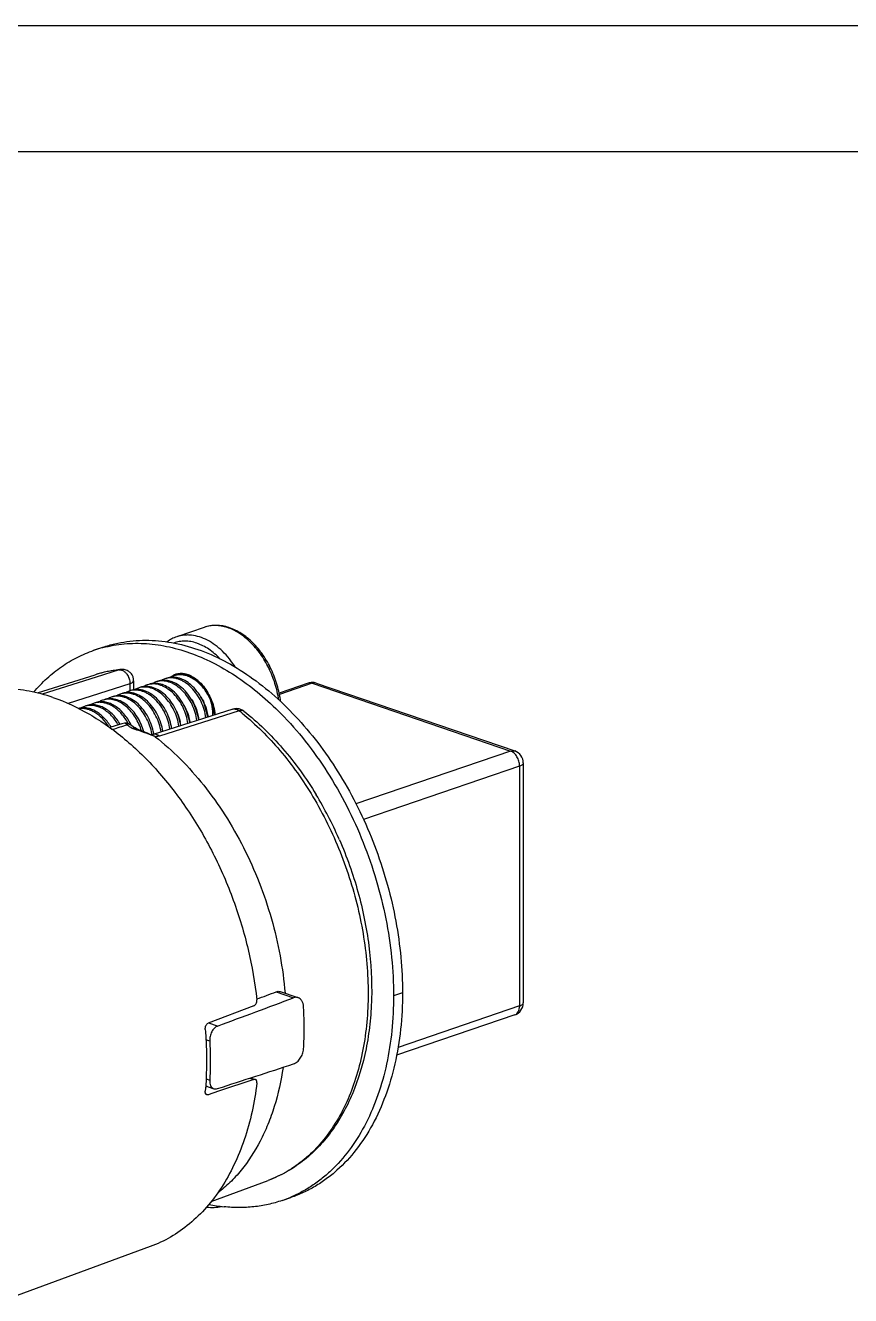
# Model space of a CAD drawing. Header units: millimetres. Extents: x 0 to 420, y 0 to 297.
# Drawn here: x 219.7 to 285, y 196.5 to 297 of the extents above; entities that cross this region are included whole.
import ezdxf

# ---------------------------------------------------------------- set-up
doc = ezdxf.new("R2010")
doc.units = ezdxf.units.MM
doc.header["$LTSCALE"] = 23.1
doc.layers.get('0').update_dxf_attribs({"linetype": 'CONTINUOUS'})
for name, color, linetype in [('AUSFORMSCHRAEGEN', 7, 'CONTINUOUS'), ('BEZUGSACHSEN', 7, 'CONTINUOUS'), ('RUNDUNGEN', 7, 'CONTINUOUS')]:
    doc.layers.add(name, color=color, linetype=linetype)

msp = doc.modelspace()

# ---------------------------------------------------------------- linework, layer by layer
at = {"color": 7, "linetype": 'CONTINUOUS'}
for p, q in [((0, 297), (420, 297)), ((410, 287), (12.5, 287)), ((225.16431, 247.56591), (225.87142, 247.80775)), ((225.85139, 247.7741), (225.87746, 247.78097)), ((230.93277, 245.34861), (230.92964, 245.34789)), ((240.05063, 204.04123), (240.75774, 204.28308))]:
    msp.add_line(p, q, dxfattribs=at)
at = {"color": 9, "linetype": 'CONTINUOUS'}
for p, q in [((242.43626, 244.96475), (239.84426, 244.07824)), ((258.13403, 239.5958), (245.89888, 235.41113)), ((258.84113, 238.41426), (246.49107, 234.19029)), ((249.57803, 220.48299), (248.87093, 220.24114)), ((258.84113, 219.43247), (249.22435, 216.14334))]:
    msp.add_line(p, q, dxfattribs=at)
at = {"color": 7, "linetype": 'CONTINUOUS'}
for centre, radius, start, end in [((228.45492, 237.94499), 10.16808, 104.8357854, 108.8788669), ((231.26368, 243.91124), 1.47504, 108.889734, 120.4186884), ((231.262, 243.91461), 1.47131, 103.0554672, 108.8705089), ((231.98637, 244.12371), 1.50827, 119.5148823, 120.6417977), ((231.97105, 244.15253), 1.47565, 108.8923992, 119.548389), ((232.07452, 244.3766), 1.34723, 116.3169566, 118.6334343), ((232.05468, 244.3392), 1.38724, 114.8100693, 116.2439672), ((232.04942, 244.35077), 1.37453, 108.8838042, 114.8136938), ((232.06872, 244.38843), 1.33405, 110.2267989, 116.3187913), ((231.96854, 244.15908), 1.46864, 103.5174837, 108.8824562), ((232.04631, 244.35926), 1.36549, 106.5923727, 108.8757123), ((232.06607, 244.39512), 1.32686, 108.8796845, 110.2190497), ((231.96941, 244.15543), 1.47239, 103.0932868, 103.5172462), ((232.10892, 244.2096), 1.46626, 108.21362, 108.8712864), ((232.07166, 244.37347), 1.34916, 94.9098182, 108.8070559), ((232.11563, 244.18503), 1.4917, 95.87787, 108.1636966), ((232.04798, 244.35338), 1.3716, 103.2455088, 106.5887631), ((232.05401, 244.32608), 1.39955, 96.9980492, 103.2298566), ((232.07699, 244.32327), 1.39963, 93.7922005, 94.9512738), ((232.0777, 244.3127), 1.41022, 92.9742733, 93.7925811), ((232.07922, 244.25941), 1.46352, 86.3324219, 92.9253333), ((232.07403, 244.18044), 1.54266, 82.6382632, 86.3275232), ((232.06248, 244.09573), 1.62815, 78.6444695, 82.6171767), ((231.8571, 243.52428), 2.2377, 60.9621803, 64.1752208), ((231.79039, 243.40504), 2.37432, 58.1844397, 60.9513574), ((231.6763, 243.22565), 2.58691, 53.6278861, 58.1318948), ((231.60219, 243.12355), 2.71307, 53.1172015, 53.6462169), ((228.43506, 242.94417), 1.47469, 108.8867912, 120.6436468), ((228.43317, 242.94867), 1.46981, 104.4593386, 108.8737787), ((228.43503, 242.94158), 1.47715, 103.0960662, 104.4604514), ((229.14298, 243.18417), 1.47669, 108.8931537, 120.4179147), ((229.14044, 243.19059), 1.46979, 102.9709458, 108.8805946), ((229.8499, 243.42655), 1.47613, 108.8930786, 120.5253171), ((229.84754, 243.43174), 1.47046, 103.0571125, 108.871643), ((229.85045, 243.41959), 1.48295, 101.7710268, 103.0606284), ((230.55713, 243.66795), 1.47658, 108.8921693, 120.5955117), ((230.55481, 243.67375), 1.47034, 103.0625301, 108.8795983), ((230.55591, 243.66902), 1.47521, 102.3525761, 103.0628095), ((224.89775, 241.73906), 1.47022, 104.0612469, 108.8728718), ((224.89965, 241.73164), 1.47788, 103.0961899, 104.0629977), ((225.60736, 241.97511), 1.4765, 108.8923842, 120.4437617), ((225.605, 241.98106), 1.47011, 103.0613874, 108.8800851), ((225.60599, 241.97681), 1.47448, 102.5744213, 103.0616042), ((226.3146, 242.21681), 1.4767, 108.8954334, 120.5383897), ((226.31179, 242.22328), 1.46966, 103.0586856, 108.8734769), ((226.31525, 242.20875), 1.4846, 101.089261, 103.0617708), ((227.02119, 242.45951), 1.4757, 108.8869942, 120.6275428), ((227.01985, 242.46243), 1.4725, 103.0825055, 108.8744058), ((227.72933, 242.69923), 1.47806, 108.8982061, 120.7045933), ((227.72562, 242.70867), 1.46793, 103.0812487, 108.8806145), ((224.89952, 241.735), 1.47463, 108.8871853, 120.557236), ((224.08605, 239.72676), 4.31615, 28.2186265, 30.12999), ((224.17112, 239.74509), 4.38001, 25.3837848, 28.2460166), ((225.72586, 240.23463), 4.09419, 9.2756619, 10.0504056), ((225.87394, 240.28414), 4.08743, 8.9826678, 10.050916), ((236.75524, 213.67419), 10.18101, 288.8824135, 293.0737486), ((236.7434, 215.7131), 12.23055, 258.3343243, 264.0134535)]:
    msp.add_arc(centre, radius, start, end, dxfattribs=at)
at = {"color": 3, "linetype": 'CONTINUOUS'}
for points, knots in [([(225.87196, 247.80792), (226.18031, 247.91337), (226.80922, 248.09511), (227.77806, 248.2767), (228.76954, 248.36709), (230.12819, 248.36539), (231.87159, 248.12624), (233.96012, 247.47959), (236.03342, 246.48405), (238.05862, 245.1573), (240.00433, 243.52163), (241.84003, 241.60374), (243.53675, 239.43466), (245.06749, 237.04936), (246.40775, 234.48628), (247.53603, 231.78677), (248.4341, 228.99441), (249.08758, 226.15412), (249.48572, 223.31208), (249.57803, 221.41794), (249.57803, 220.48299)], [0, 0, 0, 0, 0.023809044, 0.047740495, 0.071912531, 0.096436554, 0.146884166, 0.199783391, 0.255549933, 0.314366847, 0.376206591, 0.440862183, 0.507980199, 0.577092355, 0.647645012, 0.719025976, 0.790592309, 0.861689811, 0.931692379, 1, 1, 1, 1]), ([(249.57803, 220.48299), (249.57803, 219.51559), (249.48256, 217.62065), (249.03614, 214.87824), (248.29651, 212.34006), (247.2755, 210.05301), (245.98998, 208.06013), (244.7004, 206.66128), (243.56529, 205.73829), (242.67402, 205.14834), (241.73854, 204.65673), (241.0874, 204.39584), (240.7572, 204.28291)], [0, 0, 0, 0, 0.147693944, 0.289027763, 0.42328105, 0.55020051, 0.670074705, 0.783820672, 0.838923307, 0.893130106, 0.946721579, 1, 1, 1, 1])]:
    msp.add_open_spline(points, degree=3, knots=knots, dxfattribs=at)
at = {"color": 7, "linetype": 'CONTINUOUS'}
for points, knots in [([(220.39778, 244.25689), (220.72688, 244.64135), (221.42159, 245.36191), (222.58001, 246.28928), (223.82771, 247.03713), (224.71388, 247.41185), (225.16485, 247.56607)], [0, 0, 0, 0, 0.258689514, 0.510093759, 0.756372041, 1, 1, 1, 1]), ([(225.87746, 247.78097), (226.43285, 247.92651), (227.58291, 248.1257), (229.35746, 248.13854), (231.17017, 247.86909), (232.9973, 247.32226), (234.81649, 246.5063), (236.60567, 245.43228), (238.34311, 244.11427), (239.43194, 243.10347), (239.96293, 242.56401)], [0, 0, 0, 0, 0.109588158, 0.221564162, 0.337354233, 0.4580703, 0.584464914, 0.716929374, 0.855520095, 1, 1, 1, 1]), ([(232.12314, 244.59968), (231.97849, 244.72434), (231.74784, 244.88943), (231.41677, 245.05034), (231.1706, 245.13515), (230.92476, 245.18501), (230.68212, 245.1992), (230.44574, 245.17722), (230.29379, 245.13845), (230.22045, 245.11336)], [0, 0, 0, 0, 0.277913915, 0.408957318, 0.534754622, 0.65579711, 0.772905897, 0.887191093, 1, 1, 1, 1]), ([(232.84147, 244.83181), (232.69627, 244.95815), (232.46455, 245.12557), (232.13158, 245.28904), (231.8839, 245.37535), (231.63648, 245.42633), (231.39224, 245.44114), (231.15429, 245.41942), (231.00136, 245.38044), (230.92756, 245.3552)], [0, 0, 0, 0, 0.278106316, 0.409208616, 0.535026258, 0.656050595, 0.773099187, 0.887296465, 1, 1, 1, 1]), ([(234.02639, 242.22953), (233.99702, 242.44943), (233.90058, 242.88974), (233.65747, 243.52032), (233.32375, 244.10263), (232.91503, 244.60605), (232.51955, 244.94472), (232.18359, 245.14896), (231.9311, 245.26479), (231.6765, 245.34435), (231.42294, 245.38641), (231.17372, 245.39016), (231.01141, 245.36668), (230.93277, 245.34861)], [0, 0, 0, 0, 0.136990359, 0.276971225, 0.415818804, 0.54969299, 0.675570949, 0.735022015, 0.79201892, 0.846673164, 0.89925175, 0.950175441, 1, 1, 1, 1]), ([(231.18272, 245.41913), (231.20296, 245.43522), (231.2846, 245.49675), (231.37276, 245.54968), (231.44125, 245.58344)], [0, 0, 0, 0, 0.252991607, 1, 1, 1, 1]), ([(231.42893, 245.55907), (231.41277, 245.55025), (231.34836, 245.51336), (231.28696, 245.47124), (231.24285, 245.43707)], [0, 0, 0, 0, 0.248127184, 1, 1, 1, 1]), ([(234.29505, 243.86422), (234.22055, 244.01023), (234.05702, 244.29076), (233.769, 244.67331), (233.44717, 245.00397), (233.09975, 245.2733), (232.73536, 245.47343), (232.36304, 245.59804), (231.99265, 245.64245), (231.75079, 245.61627), (231.63586, 245.58954)], [0, 0, 0, 0, 0.144786828, 0.286059191, 0.421945472, 0.551135284, 0.672919565, 0.787435086, 0.895773787, 1, 1, 1, 1]), ([(231.88349, 245.71521), (231.95927, 245.72453), (232.11494, 245.73101), (232.43591, 245.6951), (232.84656, 245.55521), (233.3127, 245.25902), (233.74397, 244.84679), (234.12177, 244.33755), (234.42966, 243.75437), (234.65387, 243.12392), (234.74199, 242.68461), (234.76881, 242.46436)], [0, 0, 0, 0, 0.04825223, 0.097986683, 0.203480936, 0.318966575, 0.4444994, 0.578448686, 0.718031313, 0.859767325, 1, 1, 1, 1]), ([(231.96287, 245.66889), (232.06856, 245.67838), (232.28852, 245.6723), (232.61799, 245.59192), (232.94581, 245.44322), (233.26416, 245.23052), (233.56587, 244.95913), (233.94272, 244.52089), (234.16973, 244.1363), (234.29505, 243.86422)], [0, 0, 0, 0, 0.101924133, 0.20931389, 0.323733967, 0.445893165, 0.575670364, 0.712272553, 1, 1, 1, 1]), ([(232.83189, 245.5385), (232.79504, 245.55631), (232.65057, 245.62116), (232.49818, 245.66891), (232.38305, 245.69201)], [0, 0, 0, 0, 0.258451312, 1, 1, 1, 1]), ([(234.71193, 242.44676), (234.68598, 242.7279), (234.57541, 243.28873), (234.31008, 243.94899), (234.02708, 244.43412), (233.71454, 244.86267), (233.43403, 245.14094), (233.23052, 245.29364)], [0, 0, 0, 0, 0.257267647, 0.517091019, 0.644439978, 0.768164741, 1, 1, 1, 1]), ([(230.62087, 241.14802), (230.58612, 241.37365), (230.47764, 241.82374), (230.2131, 242.46372), (229.85602, 243.04749), (229.42389, 243.54291), (229.00941, 243.86633), (228.66069, 244.05213), (228.40047, 244.15151), (228.1398, 244.21208), (227.88209, 244.23275), (227.63094, 244.21288), (227.46967, 244.17255), (227.39202, 244.14599)], [0, 0, 0, 0, 0.138915512, 0.280299259, 0.419796769, 0.553457818, 0.678338451, 0.737104567, 0.793372569, 0.847346855, 0.899401193, 0.950065673, 1, 1, 1, 1]), ([(230.47893, 241.10298), (230.44535, 241.31987), (230.34213, 241.75272), (230.0926, 242.37052), (229.75644, 242.93838), (229.34863, 243.42747), (228.88757, 243.81297), (228.46636, 244.03546), (228.12526, 244.13865), (227.87565, 244.17802), (227.63043, 244.18022), (227.47077, 244.15649), (227.39338, 244.13851)], [0, 0, 0, 0, 0.13779828, 0.278091342, 0.416874938, 0.550464361, 0.676001759, 0.792001879, 0.846593923, 0.899158016, 0.950111333, 1, 1, 1, 1]), ([(231.33041, 241.37383), (231.2965, 241.60011), (231.18933, 242.05178), (230.92596, 242.69442), (230.56923, 243.28113), (230.13673, 243.77945), (229.72141, 244.10503), (229.37174, 244.29221), (229.11076, 244.39241), (228.84929, 244.45361), (228.59075, 244.47461), (228.33879, 244.45491), (228.17701, 244.41446), (228.09913, 244.38783)], [0, 0, 0, 0, 0.138771225, 0.280109491, 0.419633573, 0.55335992, 0.678308944, 0.737101012, 0.79338656, 0.847369883, 0.899422085, 0.950078196, 1, 1, 1, 1]), ([(231.18849, 241.32882), (231.1557, 241.54635), (231.05372, 241.98078), (230.80532, 242.6012), (230.46943, 243.17198), (230.06143, 243.66379), (229.66866, 243.99347), (229.33595, 244.19156), (229.0862, 244.30354), (228.8346, 244.38), (228.58418, 244.4198), (228.33815, 244.42215), (228.17797, 244.39837), (228.10033, 244.38031)], [0, 0, 0, 0, 0.137630772, 0.277850611, 0.416630332, 0.550254706, 0.675834212, 0.735155034, 0.792051143, 0.846641227, 0.899195994, 0.950132939, 1, 1, 1, 1]), ([(232.04001, 241.59879), (232.00698, 241.82574), (231.90121, 242.27905), (231.63912, 242.92449), (231.28277, 243.51431), (230.84986, 244.01566), (230.43365, 244.34353), (230.08299, 244.53218), (229.82122, 244.63327), (229.55889, 244.69508), (229.29949, 244.71651), (229.04669, 244.69692), (228.88437, 244.6564), (228.80624, 244.62967)], [0, 0, 0, 0, 0.138617323, 0.279906917, 0.419458797, 0.553253204, 0.678275007, 0.737095335, 0.79340106, 0.847392287, 0.899444239, 0.950091677, 1, 1, 1, 1]), ([(231.89811, 241.55369), (231.8662, 241.77171), (231.76569, 242.20741), (231.51882, 242.83013), (231.18381, 243.40359), (230.77576, 243.89836), (230.31329, 244.28908), (229.89004, 244.51527), (229.54697, 244.62065), (229.29586, 244.66128), (229.04912, 244.66426), (228.88842, 244.64082), (228.81053, 244.62288)], [0, 0, 0, 0, 0.137479365, 0.277650607, 0.416464222, 0.550175655, 0.675862668, 0.791981101, 0.846606918, 0.899185708, 0.950133168, 1, 1, 1, 1]), ([(231.41083, 244.36231), (231.26643, 244.48619), (230.96638, 244.70021), (230.54849, 244.87634), (230.21553, 244.94342), (229.97362, 244.95728), (229.73796, 244.93523), (229.58648, 244.89653), (229.51334, 244.87152)], [0, 0, 0, 0, 0.277953396, 0.534408706, 0.65551867, 0.772709053, 0.887088629, 1, 1, 1, 1]), ([(232.60762, 241.77895), (232.57679, 241.99583), (232.47872, 242.42958), (232.23616, 243.05039), (231.90579, 243.62353), (231.50266, 244.1197), (231.11334, 244.45461), (230.78268, 244.65795), (230.53401, 244.77423), (230.2831, 244.85538), (230.03294, 244.90015), (229.78673, 244.90777), (229.62595, 244.88762), (229.54793, 244.87136)], [0, 0, 0, 0, 0.137052798, 0.276901294, 0.415542452, 0.549255716, 0.675106875, 0.734603051, 0.791680545, 0.846439097, 0.899126122, 0.950137423, 1, 1, 1, 1]), ([(233.31696, 242.00474), (233.28683, 242.22312), (233.18953, 242.6601), (232.94664, 243.28572), (232.61464, 243.86333), (232.20852, 244.36314), (231.74692, 244.75945), (231.32353, 244.9906), (230.97973, 245.09991), (230.72788, 245.14334), (230.48019, 245.149), (230.31865, 245.12722), (230.24033, 245.11007)], [0, 0, 0, 0, 0.137053666, 0.276997664, 0.415768678, 0.549586209, 0.675472594, 0.791811088, 0.846527784, 0.89917091, 0.950147012, 1, 1, 1, 1]), ([(232.74944, 241.82451), (232.71508, 242.06746), (232.60086, 242.55251), (232.31207, 243.23877), (231.91815, 243.85698), (231.5882, 244.21014), (231.41083, 244.36231)], [0, 0, 0, 0, 0.251677955, 0.50815115, 0.760293868, 1, 1, 1, 1]), ([(233.45899, 242.04873), (233.42562, 242.2925), (233.31292, 242.77956), (233.02531, 243.46917), (232.63148, 244.09098), (232.30095, 244.44644), (232.12314, 244.59968)], [0, 0, 0, 0, 0.251436472, 0.507878598, 0.760129422, 1, 1, 1, 1]), ([(234.16822, 242.27479), (234.13586, 242.5185), (234.02503, 243.00581), (233.73993, 243.69647), (233.34818, 244.32025), (233.01882, 244.67751), (232.84147, 244.83181)], [0, 0, 0, 0, 0.251146046, 0.507499639, 0.759859223, 1, 1, 1, 1]), ([(227.25066, 241.70448), (227.16964, 241.84367), (226.99444, 242.10905), (226.69178, 242.46553), (226.35952, 242.76638), (226.00593, 243.00303), (225.63968, 243.16853), (225.2698, 243.25735), (224.90623, 243.26573), (224.67341, 243.21616), (224.5636, 243.17861)], [0, 0, 0, 0, 0.14618513, 0.287857942, 0.423394198, 0.551724505, 0.672510616, 0.78630787, 0.894656323, 1, 1, 1, 1]), ([(227.10553, 241.66248), (226.95437, 241.92113), (226.69025, 242.28142), (226.26841, 242.67622), (225.93725, 242.91099), (225.59336, 243.08326), (225.24424, 243.18821), (224.89815, 243.22232), (224.67246, 243.19613), (224.56478, 243.17108)], [0, 0, 0, 0, 0.285440708, 0.420687761, 0.549291348, 0.67082326, 0.785577728, 0.894665801, 1, 1, 1, 1]), ([(228.02958, 241.81796), (227.87296, 242.10943), (227.59185, 242.51575), (227.13188, 242.95662), (226.76812, 243.21416), (226.38928, 243.39614), (226.0052, 243.4962), (225.62695, 243.50982), (225.38466, 243.45943), (225.27071, 243.42045)], [0, 0, 0, 0, 0.287726605, 0.423803735, 0.552606803, 0.673629783, 0.787334295, 0.895269308, 1, 1, 1, 1]), ([(227.81904, 241.89331), (227.66877, 242.15221), (227.40601, 242.51311), (226.98596, 242.90944), (226.65589, 243.14579), (226.31289, 243.32003), (225.96441, 243.42734), (225.61864, 243.46416), (225.39282, 243.43997), (225.28498, 243.41592)], [0, 0, 0, 0, 0.28527329, 0.420522246, 0.549171128, 0.670772957, 0.785595119, 0.89471271, 1, 1, 1, 1]), ([(229.11059, 241.11832), (229.05544, 241.3231), (228.91515, 241.72501), (228.62409, 242.28649), (228.26237, 242.78649), (227.84464, 243.20189), (227.38795, 243.51333), (226.98162, 243.67613), (226.6588, 243.73648), (226.42425, 243.74743), (226.19578, 243.72448), (226.04883, 243.68659), (225.97781, 243.6623)], [0, 0, 0, 0, 0.142459191, 0.284786466, 0.423420619, 0.555346352, 0.678534508, 0.792411353, 0.84630506, 0.898535679, 0.949577411, 1, 1, 1, 1]), ([(228.93671, 241.18423), (228.8807, 241.37172), (228.74379, 241.73905), (228.47044, 242.25348), (228.13739, 242.71484), (227.7562, 243.10496), (227.34026, 243.40838), (226.96945, 243.58152), (226.67158, 243.6622), (226.45336, 243.69356), (226.23866, 243.69644), (226.09821, 243.67906), (226.0297, 243.66563)], [0, 0, 0, 0, 0.141507743, 0.282527815, 0.420080177, 0.551617037, 0.675336692, 0.790518383, 0.8451536, 0.898041504, 0.949517306, 1, 1, 1, 1]), ([(229.89864, 240.99749), (229.85933, 241.21934), (229.74359, 241.66029), (229.47266, 242.28494), (229.1138, 242.8519), (228.68402, 243.33095), (228.27452, 243.64223), (227.93116, 243.82015), (227.67528, 243.91491), (227.4192, 243.97209), (227.16617, 243.99064), (226.9196, 243.97013), (226.76123, 243.93023), (226.68492, 243.90413)], [0, 0, 0, 0, 0.139711617, 0.281336224, 0.420674788, 0.553970363, 0.678472453, 0.737092755, 0.793265606, 0.847200396, 0.899266469, 0.949986432, 1, 1, 1, 1]), ([(229.75722, 240.94912), (229.71943, 241.16235), (229.60952, 241.5865), (229.3541, 242.18979), (229.0163, 242.7418), (228.61067, 243.21543), (228.15494, 243.58739), (227.74039, 243.80106), (227.40531, 243.89948), (227.16017, 243.93667), (226.91939, 243.93787), (226.76259, 243.9144), (226.68654, 243.89672)], [0, 0, 0, 0, 0.138553443, 0.2790878, 0.417739455, 0.550997574, 0.676179653, 0.791943812, 0.846485191, 0.899049627, 0.95004357, 1, 1, 1, 1]), ([(232.28131, 243.25109), (232.40564, 243.03652), (232.60779, 242.58659), (232.71696, 242.10534), (232.74424, 241.86532)], [0, 0, 0, 0, 0.506559031, 1, 1, 1, 1]), ([(232.89253, 243.6645), (233.05255, 243.42144), (233.24736, 243.0257), (233.4066, 242.472), (233.45161, 242.19026), (233.46448, 242.0509)], [0, 0, 0, 0, 0.505790729, 0.756770418, 1, 1, 1, 1]), ([(233.51302, 244.0458), (233.60753, 243.91678), (233.77916, 243.64315), (233.97875, 243.20296), (234.11725, 242.74511), (234.16704, 242.4327), (234.18003, 242.27831)], [0, 0, 0, 0, 0.251104191, 0.505228982, 0.7567288, 1, 1, 1, 1]), ([(234.29505, 243.86422), (234.38319, 243.62622), (234.51665, 243.14252), (234.5608, 242.64179), (234.55598, 242.39663)], [0, 0, 0, 0, 0.508606512, 1, 1, 1, 1]), ([(226.5301, 241.48557), (226.37621, 241.74617), (226.10737, 242.10855), (225.67801, 242.50307), (225.34155, 242.73562), (224.99272, 242.9037), (224.63931, 243.00243), (224.28991, 243.02831), (224.06326, 242.99534), (223.95545, 242.96676)], [0, 0, 0, 0, 0.286035237, 0.421339244, 0.549838167, 0.671149708, 0.785657147, 0.894587054, 1, 1, 1, 1]), ([(226.34299, 241.51278), (226.19815, 241.74677), (225.87439, 242.17194), (225.37024, 242.59184), (224.93848, 242.81797), (224.61709, 242.92675), (224.29688, 242.97587), (224.08547, 242.9675), (223.98353, 242.95286)], [0, 0, 0, 0, 0.28344669, 0.546063224, 0.668074679, 0.783760178, 0.893923581, 1, 1, 1, 1]), ([(231.71688, 242.71605), (231.74812, 242.64886), (231.86364, 242.37937), (231.94721, 242.09608), (231.98934, 241.88112)], [0, 0, 0, 0, 0.252766443, 1, 1, 1, 1]), ([(239.96293, 242.56401), (240.64259, 241.87351), (241.94689, 240.38625), (243.68624, 237.92967), (245.21789, 235.24622), (246.51307, 232.38628), (247.54778, 229.40317), (248.30271, 226.35245), (248.76368, 223.29147), (248.87093, 221.24879), (248.87093, 220.24114)], [0, 0, 0, 0, 0.118158228, 0.240683712, 0.366505199, 0.494392959, 0.623023785, 0.751039247, 0.877113465, 1, 1, 1, 1]), ([(248.87093, 220.24114), (248.87093, 219.31589), (248.78347, 217.5016), (248.37526, 214.86977), (247.69847, 212.42091), (246.76325, 210.19636), (245.58382, 208.2342), (244.39791, 206.83036), (243.35002, 205.88188), (242.52592, 205.26337), (241.65912, 204.73296), (241.05318, 204.43878), (240.74534, 204.30764)], [0, 0, 0, 0, 0.146807663, 0.287622229, 0.421755244, 0.548933495, 0.669332178, 0.783666554, 0.838992945, 0.893326968, 0.946908732, 1, 1, 1, 1]), ([(240.05009, 204.04107), (239.69012, 203.91796), (238.95307, 203.71144), (237.81394, 203.52611), (236.6461, 203.46554), (235.86149, 203.50809), (235.46782, 203.54925)], [0, 0, 0, 0, 0.245818065, 0.493352734, 0.74424455, 1, 1, 1, 1])]:
    msp.add_open_spline(points, degree=3, knots=knots, dxfattribs=at)
at = {"layer": 'AUSFORMSCHRAEGEN', "color": 7, "linetype": 'CONTINUOUS'}
for p, q in [((220.71528, 244.19114), (225.27939, 245.63401)), ((234.44622, 203.97699), (238.95851, 205.63896)), ((229.62229, 200.39678), (219.10173, 196.52182))]:
    msp.add_line(p, q, dxfattribs=at)
msp.add_open_spline([(221.93016, 243.83639), (221.31947, 244.04526), (220.09315, 244.37513), (218.23284, 244.5864), (216.41831, 244.49826), (215.25072, 244.23843), (214.68893, 244.06085)], degree=3, knots=[0, 0, 0, 0, 0.262998952, 0.515423623, 0.759913909, 1, 1, 1, 1], dxfattribs=at)
at = {"layer": 'BEZUGSACHSEN', "color": 7, "linetype": 'CONTINUOUS'}
msp.add_line((233.89974, 249.38385), (231.72045, 248.63848), dxfattribs=at)
for points, knots in [([(239.93725, 243.51459), (239.88307, 243.95345), (239.7005, 244.82712), (239.22953, 246.07122), (238.58123, 247.20468), (237.90728, 248.02259), (237.30649, 248.56467), (236.84037, 248.90337), (236.35696, 249.17552), (235.86162, 249.37655), (235.36034, 249.50226), (234.85993, 249.54894), (234.36861, 249.51422), (234.05221, 249.43599), (233.89974, 249.38385)], [0, 0, 0, 0, 0.140093304, 0.281350478, 0.419821198, 0.552028583, 0.615067478, 0.67579429, 0.73419608, 0.790395742, 0.844652816, 0.897350055, 0.948949254, 1, 1, 1, 1]), ([(231.72045, 248.63848), (231.58445, 248.59197), (231.31819, 248.47712), (231.07271, 248.32293), (230.95594, 248.23707)], [0, 0, 0, 0, 0.497903456, 1, 1, 1, 1]), ([(234.08173, 203.52956), (234.2789, 203.49983), (234.6755, 203.47666), (235.06914, 203.53354), (235.25828, 203.58156)], [0, 0, 0, 0, 0.505406687, 1, 1, 1, 1])]:
    msp.add_open_spline(points, degree=3, knots=knots, dxfattribs=at)
at = {"layer": 'BEZUGSACHSEN', "color": 9, "linetype": 'CONTINUOUS'}
for points, knots in [([(239.78967, 243.64807), (239.72412, 244.08357), (239.5226, 244.94752), (239.03305, 246.17271), (238.47932, 247.10918), (237.96201, 247.77471), (237.42377, 248.35266), (236.82985, 248.83399), (236.19481, 249.18685), (235.72279, 249.37616), (235.25063, 249.49323), (234.7844, 249.53609), (234.33066, 249.50368), (234.03961, 249.43168), (233.89975, 249.38384)], [0, 0, 0, 0, 0.143739475, 0.288181957, 0.429126959, 0.497148669, 0.562962692, 0.686688128, 0.744492643, 0.799579817, 0.852185336, 0.902717925, 0.951752525, 1, 1, 1, 1]), ([(235.13804, 246.88853), (234.87194, 247.17173), (234.43991, 247.55205), (233.87501, 247.88957), (233.55528, 248.03904), (233.24238, 248.15937), (232.8498, 248.26272), (232.37892, 248.30713), (231.92168, 248.26921), (231.63031, 248.18878), (231.49112, 248.13585)], [0, 0, 0, 0, 0.285553098, 0.418457162, 0.482392462, 0.544688966, 0.664635437, 0.779420399, 0.890571724, 1, 1, 1, 1]), ([(236.37274, 246.21412), (236.22204, 246.44974), (235.90189, 246.8962), (235.36056, 247.49163), (234.77807, 247.98823), (234.16713, 248.37438), (233.54117, 248.64078), (233.01112, 248.75827), (232.59729, 248.78379), (232.29633, 248.76983), (232.00288, 248.72313), (231.81309, 248.67016), (231.72045, 248.63847)], [0, 0, 0, 0, 0.148890939, 0.291751193, 0.427391884, 0.555148414, 0.675024699, 0.787824949, 0.842137041, 0.895377589, 0.94787825, 1, 1, 1, 1])]:
    msp.add_open_spline(points, degree=3, knots=knots, dxfattribs=at)
at = {"layer": 'RUNDUNGEN', "color": 9, "linetype": 'CONTINUOUS'}
for p, q in [((225.34047, 245.44173), (221.0737, 244.08648)), ((227.17627, 246.02482), (225.34047, 245.44173)), ((228.01128, 244.91989), (223.12443, 243.36797)), ((228.01128, 244.91989), (228.01128, 244.35779)), ((242.43626, 244.96475), (258.13403, 239.5958)), ((236.64914, 242.78491), (230.35322, 240.7872)), ((236.16162, 242.90803), (236.24946, 242.92511)), ((237.03065, 242.75245), (237.02915, 242.75362)), ((258.84113, 238.41426), (258.84113, 219.43247)), ((239.58484, 220.55749), (240.96885, 220.08413)), ((234.95356, 217.84069), (234.25478, 218.07968)), ((234.32962, 216.63929), (234.03297, 216.74075)), ((234.15251, 213.059), (233.9991, 213.01158)), ((234.04118, 213.67026), (234.32962, 213.57161)), ((237.50186, 213.72473), (237.82689, 213.61357)), ((234.01027, 212.48251), (234.21355, 212.41298))]:
    msp.add_line(p, q, dxfattribs=at)
at = {"layer": 'RUNDUNGEN', "color": 7, "linetype": 'CONTINUOUS'}
for p, q in [((227.28613, 246.04764), (227.28658, 246.04769)), ((228.30417, 245.15882), (228.30417, 244.43829)), ((242.11264, 244.97125), (239.82211, 244.18784)), ((242.75987, 244.97125), (258.45764, 239.6023)), ((236.16057, 242.90781), (229.86422, 240.90826)), ((236.41943, 242.95284), (236.30238, 242.94104)), ((228.57794, 241.33101), (228.57708, 241.33152)), ((228.579, 241.33036), (228.57713, 241.33146)), ((228.58254, 241.32835), (228.579, 241.33036)), ((228.80198, 241.23405), (228.76942, 241.24668)), ((228.85392, 241.21422), (228.80198, 241.23405)), ((229.19305, 241.08663), (228.85392, 241.21422)), ((229.31733, 241.03913), (229.19305, 241.08663)), ((229.41887, 240.99974), (229.31733, 241.03913)), ((229.52154, 240.9593), (229.41887, 240.99974)), ((229.6244, 240.9181), (229.52154, 240.9593)), ((229.72636, 240.87658), (229.6244, 240.9181)), ((229.83849, 240.83017), (229.72636, 240.87658)), ((259.13403, 238.65611), (259.13403, 219.67432)), ((239.91214, 220.57131), (241.31196, 220.09254)), ((237.82689, 219.43566), (234.21355, 218.06403)), ((258.45764, 218.72813), (249.10631, 215.52979)), ((234.08694, 213.08143), (234.00227, 213.05525)), ((234.00618, 213.10905), (234.6544, 212.88734)), ((237.82689, 213.61357), (235.0239, 212.68223)), ((237.56705, 213.74599), (237.84022, 213.65256)), ((235.0239, 212.68223), (234.21355, 212.41298))]:
    msp.add_line(p, q, dxfattribs=at)
for points in [[(228.30415, 245.15936), (228.3041, 245.17167), (228.30239, 245.22641), (228.29788, 245.28374), (228.29005, 245.3423), (228.27826, 245.4018), (228.26186, 245.46157), (228.24042, 245.52127), (228.21381, 245.58034), (228.18153, 245.63859), (228.14336, 245.69502), (228.0991, 245.74884), (228.04879, 245.79978), (227.99323, 245.84712), (227.93259, 245.89071), (227.86753, 245.92994), (227.79789, 245.9646), (227.72381, 245.99424), (227.64544, 246.01848), (227.56285, 246.03678), (227.47681, 246.04838), (227.38772, 246.0526), (227.29653, 246.04859), (227.28594, 246.04756)], [(236.30238, 242.94104), (236.18806, 242.91589), (236.16162, 242.90803)], [(236.7798, 242.89643), (236.66163, 242.93197), (236.53964, 242.95048), (236.41943, 242.95284)], [(237.02939, 242.75327), (236.9027, 242.83853), (236.7798, 242.89643)], [(227.60138, 241.79973), (227.37712, 241.74049), (226.84063, 241.58545), (226.43081, 241.45269)], [(227.91135, 241.75423), (227.90252, 241.7594), (227.83298, 241.79074), (227.75587, 241.80889), (227.67384, 241.81148), (227.60137, 241.79973)], [(228.76942, 241.24668), (228.73871, 241.25881), (228.72399, 241.26473), (228.70964, 241.27057), (228.69567, 241.27633), (228.68205, 241.28203), (228.6689, 241.28763), (228.65627, 241.2931), (228.64428, 241.29839), (228.633, 241.30348), (228.62257, 241.30828), (228.61311, 241.31275), (228.60475, 241.3168), (228.59757, 241.32038), (228.59152, 241.3235), (228.58664, 241.32609), (228.58254, 241.32835)], [(229.86397, 240.90818), (229.85741, 240.90632), (229.8351, 240.90166), (229.79841, 240.89683), (229.74801, 240.89366), (229.68565, 240.89375), (229.68416, 240.89384)]]:
    msp.add_lwpolyline(points, dxfattribs=at)
for centre, radius, start, end in [((228.28279, 236.12892), 9.96831, 97.708766, 107.5353485), ((228.32203, 235.88804), 10.21227, 96.449772, 97.7456524), ((228.32804, 235.8357), 10.26496, 95.8231167, 96.4503071), ((242.43598, 244.02645), 0.9986, 80.6190372, 108.8819525), ((242.43646, 244.02392), 1.00101, 71.1505627, 80.6697091), ((218.87305, 226.77273), 17.49675, 57.6011324, 58.8975241), ((218.66225, 226.43854), 17.89187, 56.9157745, 57.6045503), ((218.53589, 226.24445), 18.12347, 56.3541213, 56.9160324), ((258.13402, 238.65611), 1.00001, 0.0001199, 71.116859), ((217.19977, 220.68416), 29.8615, 23.69786, 31.1850097), ((216.26596, 220.23959), 30.89526, 23.5554343, 23.7567831), ((227.26063, 251.17485), 33.00468, 289.084208, 291.925943), ((258.13402, 219.67432), 1.00001, 288.883141, 359.9998801)]:
    msp.add_arc(centre, radius, start, end, dxfattribs=at)
at = {"layer": 'RUNDUNGEN', "color": 9, "linetype": 'CONTINUOUS'}
for centre, radius, start, end in [((228.12498, 236.62134), 9.45121, 95.7610572, 107.5225237), ((227.34334, 245.49647), 0.55413, 95.9258631, 107.5482771), ((227.71191, 245.8043), 0.9337, 288.7005559, 289.4949524), ((224.35637, 227.14685), 19.89123, 50.942464, 51.8298109), ((232.31016, 225.13579), 17.11866, 105.3088478, 109.3163498), ((218.43066, 226.65359), 17.67509, 56.4744735, 58.0250929), ((220.30256, 216.70641), 25.9123, 71.5615105, 72.2721492), ((228.31724, 240.90126), 0.50228, 67.8854326, 80.0897898), ((220.23805, 216.51291), 26.11627, 70.8558786, 71.5615244), ((228.30488, 240.87125), 0.53473, 59.3998307, 67.8688179), ((228.30451, 240.89811), 0.51223, 56.2587556, 63.1483128), ((220.11838, 216.17175), 26.4778, 69.0703736, 70.8533545), ((220.01065, 215.88641), 26.7828, 68.7693233, 69.0731557), ((219.9582, 215.75184), 26.92723, 68.0837846, 68.7689892)]:
    msp.add_arc(centre, radius, start, end, dxfattribs=at)
at = {"layer": 'RUNDUNGEN', "color": 7, "linetype": 'CONTINUOUS'}
for centre, major_axis, ratio, start_param, end_param in [((-555.08317, -59.07407), (1334.20432, 487.10713), 0.009431745, -0.940531321, -0.934924941), ((-555.08317, -28.13092), (1334.20666, 425.2137), 0.009066799, 5.343207831, 5.348814211)]:
    msp.add_ellipse(centre, major_axis=major_axis, ratio=ratio, start_param=start_param, end_param=end_param, dxfattribs=at)
at = {"layer": 'RUNDUNGEN', "color": 9, "linetype": 'CONTINUOUS'}
for points, knots in [([(227.17627, 246.02482), (227.20571, 246.02678), (227.25139, 246.02679), (227.31216, 246.01897), (227.34288, 246.01102), (227.35791, 246.00645)], [0, 0, 0, 0, 0.482448043, 0.743277419, 1, 1, 1, 1]), ([(227.35791, 246.00645), (227.36299, 246.00491), (227.38383, 245.99824), (227.40433, 245.99055), (227.41973, 245.9845)], [0, 0, 0, 0, 0.243085161, 1, 1, 1, 1]), ([(227.41973, 245.9845), (227.48702, 245.9537), (227.62321, 245.86945), (227.72103, 245.7448), (227.7739, 245.68096)], [0, 0, 0, 0, 0.471675301, 1, 1, 1, 1]), ([(227.77391, 245.68097), (227.81247, 245.62673), (227.88099, 245.50955), (227.98071, 245.25887), (228.01313, 245.05421), (228.01128, 244.91989)], [0, 0, 0, 0, 0.247145533, 0.501175648, 1, 1, 1, 1]), ([(228.30417, 245.15917), (228.30418, 245.11158), (228.24228, 245.03718), (228.1385, 244.96954), (228.06435, 244.93872), (228.02351, 244.92413)], [0, 0, 0, 0, 0.375672826, 0.657617533, 1, 1, 1, 1]), ([(242.43626, 244.96475), (242.38293, 244.98299), (242.27376, 245.00462), (242.16296, 244.98844), (242.11282, 244.97131)], [0, 0, 0, 0, 0.515427928, 1, 1, 1, 1]), ([(242.75987, 244.97125), (242.70971, 244.98841), (242.59885, 245.00462), (242.48961, 244.983), (242.43626, 244.96475)], [0, 0, 0, 0, 0.484567584, 1, 1, 1, 1]), ([(236.24946, 242.92511), (236.25979, 242.92577), (236.30415, 242.9272), (236.34885, 242.92354), (236.38216, 242.91648)], [0, 0, 0, 0, 0.233079396, 1, 1, 1, 1]), ([(236.38216, 242.91648), (236.39334, 242.91411), (236.4397, 242.90198), (236.48387, 242.88309), (236.51745, 242.86901)], [0, 0, 0, 0, 0.238895765, 1, 1, 1, 1]), ([(236.51745, 242.86901), (236.541, 242.85915), (236.5862, 242.83218), (236.62681, 242.79942), (236.64914, 242.7849)], [0, 0, 0, 0, 0.489426348, 1, 1, 1, 1]), ([(237.02914, 242.75362), (237.00584, 242.7717), (236.95238, 242.80145), (236.85907, 242.81974), (236.75593, 242.81372), (236.68549, 242.79677), (236.64914, 242.7849)], [0, 0, 0, 0, 0.22328857, 0.454374027, 0.710480628, 1, 1, 1, 1]), ([(236.88984, 242.59266), (237.97866, 241.70919), (240.04117, 239.64869), (241.71883, 237.27128), (242.48564, 235.98912)], [0, 0, 0, 0, 0.484149042, 1, 1, 1, 1]), ([(227.79046, 241.64702), (227.77838, 241.67284), (227.75335, 241.7183), (227.70753, 241.77233), (227.65565, 241.80365), (227.61793, 241.80396), (227.60141, 241.79972)], [0, 0, 0, 0, 0.326624461, 0.591250879, 0.804633578, 1, 1, 1, 1]), ([(227.79046, 241.64702), (227.80168, 241.66584), (227.82262, 241.69802), (227.85153, 241.73237), (227.87325, 241.7497), (227.88701, 241.75679), (227.90017, 241.75885), (227.90806, 241.75622), (227.91135, 241.75423)], [0, 0, 0, 0, 0.380678729, 0.666732382, 0.774623575, 0.861565823, 0.933154318, 1, 1, 1, 1]), ([(228.53587, 241.3551), (228.48432, 241.38114), (228.36922, 241.41541), (228.24991, 241.40359), (228.19277, 241.38824)], [0, 0, 0, 0, 0.493934529, 1, 1, 1, 1]), ([(228.40368, 241.39604), (228.38655, 241.39901), (228.31648, 241.40738), (228.24481, 241.40072), (228.19317, 241.3883)], [0, 0, 0, 0, 0.246634385, 1, 1, 1, 1]), ([(230.35322, 240.78719), (230.31535, 240.81707), (230.23704, 240.86839), (230.11062, 240.91782), (229.98395, 240.93345), (229.90219, 240.92034), (229.86423, 240.90825)], [0, 0, 0, 0, 0.276547011, 0.533004345, 0.771572169, 1, 1, 1, 1]), ([(230.35322, 240.7872), (230.32747, 240.77902), (230.21503, 240.74869), (230.09834, 240.73591), (230.00906, 240.73286)], [0, 0, 0, 0, 0.232205392, 1, 1, 1, 1]), ([(258.13403, 239.5958), (258.18738, 239.61405), (258.29663, 239.63567), (258.4075, 239.61945), (258.45766, 239.60229)], [0, 0, 0, 0, 0.515426755, 1, 1, 1, 1]), ([(258.84113, 238.41426), (258.84113, 238.54154), (258.80247, 238.79926), (258.6526, 239.15064), (258.4301, 239.43444), (258.23385, 239.56166), (258.13403, 239.5958)], [0, 0, 0, 0, 0.263212711, 0.53117309, 0.781826603, 1, 1, 1, 1]), ([(259.13398, 238.65611), (259.13398, 238.63297), (259.11702, 238.58107), (259.05402, 238.51682), (258.95947, 238.45932), (258.88358, 238.42878), (258.84113, 238.41426)], [0, 0, 0, 0, 0.173709968, 0.3882676, 0.663194731, 1, 1, 1, 1]), ([(242.48564, 235.98912), (243.31807, 234.59724), (244.76314, 231.65712), (246.22132, 226.99774), (246.8184, 223.00297), (246.88647, 219.86632), (246.73511, 217.61518), (246.38341, 215.46969), (245.67209, 212.85541), (244.579, 210.47883), (243.09809, 208.49769), (241.8569, 207.27565), (240.47704, 206.30276), (239.47201, 205.82809), (238.95851, 205.63895)], [0, 0, 0, 0, 0.142487953, 0.286399369, 0.427419195, 0.495646948, 0.561742101, 0.625370374, 0.686298844, 0.799545283, 0.852329455, 0.902935035, 0.95192213, 1, 1, 1, 1]), ([(258.45766, 218.72813), (258.51553, 218.74793), (258.62815, 218.81602), (258.75111, 218.98067), (258.82581, 219.19322), (258.84113, 219.35031), (258.84113, 219.43247)], [0, 0, 0, 0, 0.215506896, 0.449021722, 0.710531633, 1, 1, 1, 1]), ([(258.84113, 219.43247), (258.88358, 219.44699), (258.95947, 219.47753), (259.05402, 219.53503), (259.11702, 219.59927), (259.13398, 219.65118), (259.13398, 219.67432)], [0, 0, 0, 0, 0.336805269, 0.6117324, 0.826290032, 1, 1, 1, 1])]:
    msp.add_open_spline(points, degree=3, knots=knots, dxfattribs=at)
at = {"layer": 'RUNDUNGEN', "color": 7, "linetype": 'CONTINUOUS'}
for points, knots in [([(227.7739, 245.68096), (227.81503, 245.62802), (227.8882, 245.51276), (227.98897, 245.26203), (228.02407, 245.05822), (228.02351, 244.92413)], [0, 0, 0, 0, 0.248686993, 0.502560838, 1, 1, 1, 1]), ([(221.93016, 243.83639), (222.92953, 243.49458), (224.93022, 242.55652), (227.71576, 240.56942), (230.31651, 238.01642), (232.65427, 234.97679), (234.65993, 231.54347), (236.27261, 227.82137), (237.44324, 223.92531), (237.91104, 221.25556), (238.05906, 219.92217)], [0, 0, 0, 0, 0.104827402, 0.217633565, 0.338131822, 0.465198453, 0.597116939, 0.731776237, 0.866849675, 1, 1, 1, 1]), ([(237.0307, 242.75241), (238.14522, 241.87636), (240.25389, 239.82184), (241.96599, 237.43439), (242.74628, 236.14654)], [0, 0, 0, 0, 0.484917717, 1, 1, 1, 1]), ([(229.83833, 240.83006), (229.85341, 240.82374), (229.9133, 240.79682), (229.97032, 240.76294), (230.00939, 240.73282)], [0, 0, 0, 0, 0.248996782, 1, 1, 1, 1]), ([(230.00906, 240.73286), (230.70801, 240.19003), (232.06607, 238.9806), (233.9128, 236.89968), (235.58605, 234.54585), (237.05224, 231.96696), (238.2826, 229.21373), (239.56763, 225.40849), (240.12586, 222.42964), (240.2902, 220.44344)], [0, 0, 0, 0, 0.113746284, 0.233013991, 0.356898413, 0.484241513, 0.613703319, 0.743843342, 1, 1, 1, 1]), ([(244.58684, 232.58646), (245.17078, 231.24704), (246.14625, 228.49536), (247.00976, 224.26028), (247.20558, 220.72743), (247.02421, 217.99958), (246.6346, 215.45661), (245.92599, 213.05641), (244.8783, 210.89862), (243.95776, 209.46297), (242.89577, 208.19887), (241.70164, 207.12338), (240.38888, 206.25284), (239.4423, 205.81715), (238.95851, 205.63896)], [0, 0, 0, 0, 0.143955092, 0.286512667, 0.424523663, 0.491046556, 0.555547077, 0.6777902, 0.735648431, 0.791428188, 0.845373114, 0.897826837, 0.949205799, 1, 1, 1, 1]), ([(239.58484, 220.55749), (239.63745, 220.57869), (239.74778, 220.60498), (239.86064, 220.58893), (239.91193, 220.57138)], [0, 0, 0, 0, 0.511322374, 1, 1, 1, 1]), ([(241.31112, 220.09282), (241.25727, 220.11125), (241.13988, 220.12908), (241.02409, 220.10473), (240.96885, 220.08413)], [0, 0, 0, 0, 0.491187119, 1, 1, 1, 1]), ([(241.75158, 219.369), (241.7468, 219.45345), (241.72101, 219.61541), (241.62985, 219.83269), (241.49274, 220.00081), (241.37267, 220.07177), (241.31112, 220.09282)], [0, 0, 0, 0, 0.283762158, 0.5449395, 0.781768224, 1, 1, 1, 1]), ([(237.82689, 219.43566), (237.90796, 219.46644), (238.00704, 219.58571), (238.061, 219.76656), (238.06474, 219.87099), (238.05906, 219.92217)], [0, 0, 0, 0, 0.458143833, 0.727979276, 1, 1, 1, 1]), ([(241.75158, 216.0192), (241.76775, 216.29378), (241.81657, 217.40975), (241.79917, 218.52845), (241.75158, 219.369)], [0, 0, 0, 0, 0.24625753, 1, 1, 1, 1]), ([(233.97503, 217.57969), (233.97081, 217.63078), (233.97709, 217.73475), (234.03345, 217.91445), (234.13248, 218.03326), (234.21355, 218.06403)], [0, 0, 0, 0, 0.271159541, 0.541314702, 1, 1, 1, 1]), ([(233.97503, 217.57969), (234.00945, 217.16379), (234.11162, 215.5327), (234.08137, 213.89253), (233.97503, 212.68028)], [0, 0, 0, 0, 0.255365004, 1, 1, 1, 1]), ([(234.95356, 217.84069), (234.85679, 217.8046), (234.72013, 217.70839), (234.57751, 217.53806), (234.48315, 217.38147), (234.40885, 217.20704), (234.33996, 216.96065), (234.32304, 216.76651), (234.32962, 216.63929)], [0, 0, 0, 0, 0.216374845, 0.337145336, 0.464898287, 0.597711371, 0.733119464, 1, 1, 1, 1]), ([(234.32962, 216.63929), (234.343, 216.38053), (234.38288, 215.35846), (234.3705, 214.33423), (234.32962, 213.57161)], [0, 0, 0, 0, 0.253325839, 1, 1, 1, 1]), ([(240.96885, 214.85522), (241.0706, 214.8884), (241.27286, 215.01336), (241.51334, 215.28995), (241.68795, 215.63526), (241.7441, 215.89211), (241.75158, 216.0192)], [0, 0, 0, 0, 0.218309125, 0.471743969, 0.740291059, 1, 1, 1, 1]), ([(240.12943, 214.57298), (239.97505, 213.52745), (239.63823, 211.99642), (238.95122, 210.06878), (238.15499, 208.33639), (237.15158, 206.77626), (235.95097, 205.45875), (235.29827, 204.89223), (234.96076, 204.63427)], [0, 0, 0, 0, 0.276409548, 0.407832823, 0.534622902, 0.774625783, 0.888895131, 1, 1, 1, 1]), ([(238.05906, 213.34844), (237.8759, 211.8238), (237.40186, 209.59868), (236.30375, 206.86893), (235.30384, 205.06864), (234.12169, 203.49559), (232.77159, 202.17172), (231.2717, 201.11719), (230.17994, 200.60219), (229.62215, 200.39675)], [0, 0, 0, 0, 0.283625926, 0.416161939, 0.542418999, 0.66285976, 0.778365611, 0.890210647, 1, 1, 1, 1]), ([(234.32962, 213.57161), (234.32533, 213.49161), (234.33102, 213.33955), (234.38845, 213.13238), (234.4805, 212.99496), (234.5748, 212.9213), (234.62694, 212.89674), (234.6537, 212.88758)], [0, 0, 0, 0, 0.297083138, 0.559446376, 0.788412185, 0.895102605, 1, 1, 1, 1]), ([(237.94494, 213.61674), (237.93611, 213.61976), (237.89721, 213.62908), (237.85578, 213.62317), (237.82689, 213.61357)], [0, 0, 0, 0, 0.234621695, 1, 1, 1, 1]), ([(238.05906, 213.34844), (238.06279, 213.37947), (238.06434, 213.43864), (238.04591, 213.52018), (238.00619, 213.58397), (237.9658, 213.6096), (237.94494, 213.61674)], [0, 0, 0, 0, 0.298891543, 0.560961918, 0.789120601, 1, 1, 1, 1]), ([(234.00774, 212.48608), (234.00051, 212.49894), (233.97419, 212.56014), (233.97054, 212.62901), (233.97503, 212.68028)], [0, 0, 0, 0, 0.222735482, 1, 1, 1, 1]), ([(234.09529, 212.40988), (234.07724, 212.41606), (234.04224, 212.43651), (234.01769, 212.4684), (234.00774, 212.48608)], [0, 0, 0, 0, 0.484744819, 1, 1, 1, 1]), ([(234.21355, 212.41298), (234.20331, 212.40958), (234.16488, 212.39937), (234.12274, 212.40049), (234.09529, 212.40988)], [0, 0, 0, 0, 0.271147796, 1, 1, 1, 1]), ([(234.6537, 212.88758), (234.69948, 212.87192), (234.80227, 212.85773), (234.90325, 212.87751), (234.95356, 212.89391)], [0, 0, 0, 0, 0.477625305, 1, 1, 1, 1])]:
    msp.add_open_spline(points, degree=3, knots=knots, dxfattribs=at)

doc.saveas('drawing.dxf')
